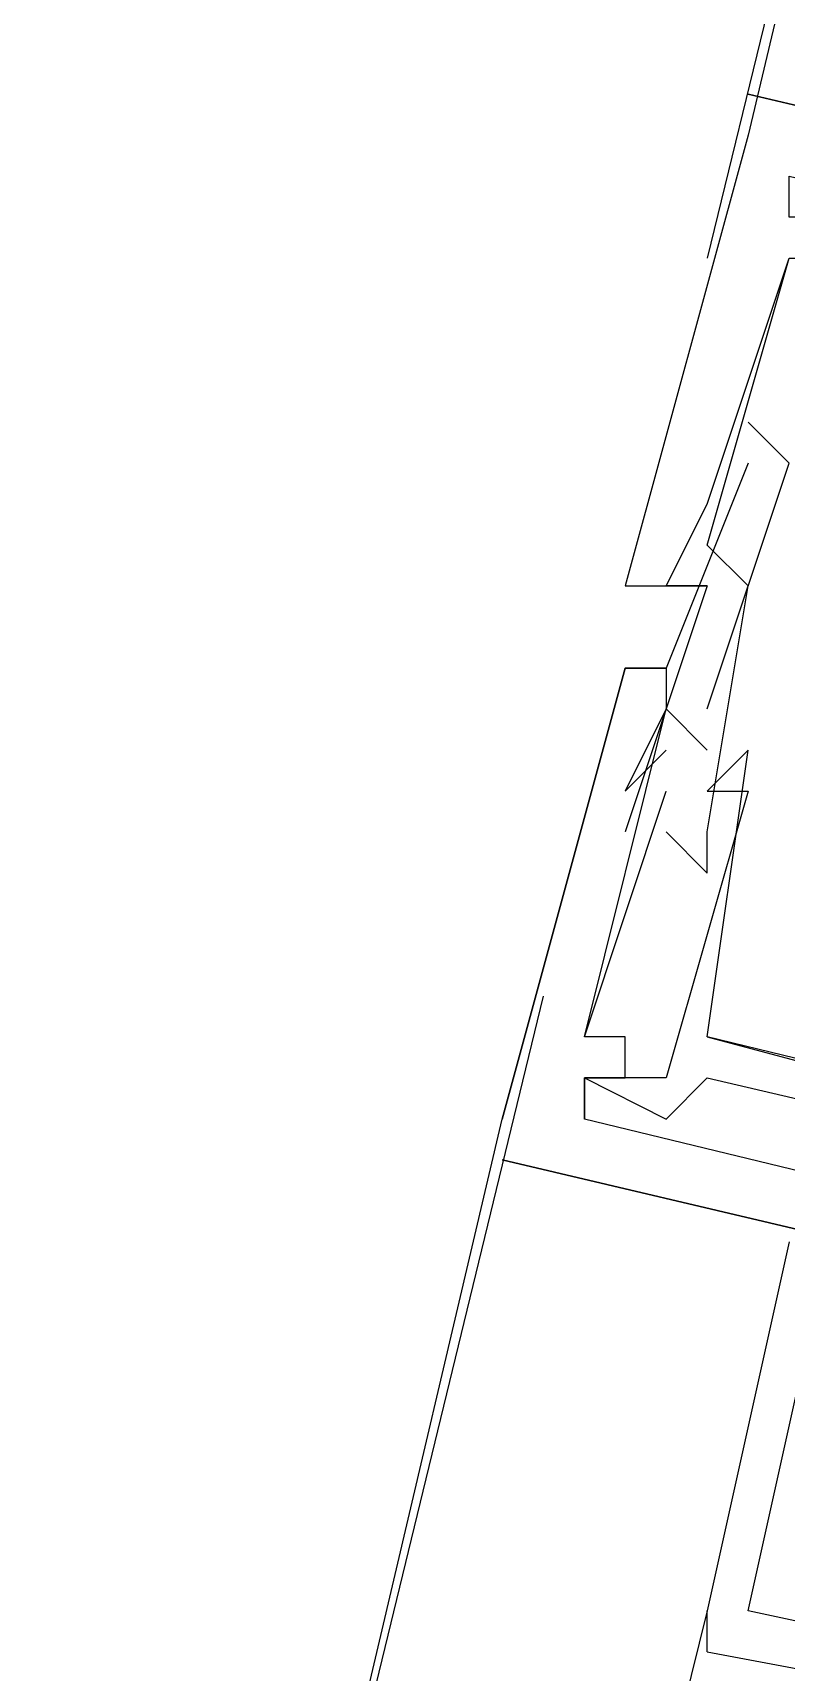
# Model space of a CAD drawing. Header units: feet. Extents: x -84 to 198, y -22 to 181.
# Drawn here: x 121.407 to 121.652, y 136.984 to 137.518 of the extents above; entities that cross this region are included whole.
import ezdxf

# ---------------------------------------------------------------- set-up
doc = ezdxf.new("R2010")
doc.units = ezdxf.units.FT
doc.layers.add('A-LINEA', color=7, linetype='CONTINUOUS')

msp = doc.modelspace()

# ---------------------------------------------------------------- linework, layer by layer
at = {"layer": 'A-LINEA'}
for p, q in [((123.2267, 144.1511), (121.64, 137.4844)), ((121.7467, 137.9378), (121.6267, 137.4444)), ((122.32, 137.3378), (121.64, 137.4978)), ((121.64, 137.4978), (121.64, 137.4978)), ((122.32, 137.3378), (121.64, 137.4978)), ((121.64, 137.4978), (121.64, 137.4978)), ((122.32, 137.3378), (121.64, 137.4978)), ((121.64, 137.4978), (121.64, 137.4978)), ((121.64, 137.4978), (122.32, 137.3378)), ((121.64, 137.4978), (121.64, 137.4978)), ((121.64, 137.4978), (122.32, 137.3378)), ((121.64, 137.4978), (121.64, 137.4978)), ((121.64, 137.4978), (122.32, 137.3378)), ((121.64, 137.4978), (121.64, 137.4978)), ((121.64, 137.4844), (121.64, 137.4844)), ((121.64, 137.4844), (121.64, 137.4844)), ((121.64, 137.4844), (121.64, 137.4844)), ((121.64, 137.4844), (121.64, 137.4844)), ((121.64, 137.4844), (121.64, 137.4844)), ((121.64, 137.4844), (121.64, 137.4844)), ((121.64, 137.3911), (121.64, 137.3911)), ((121.64, 137.3911), (121.64, 137.3911)), ((121.64, 137.3911), (121.64, 137.3911)), ((121.64, 137.3778), (121.64, 137.3778)), ((121.64, 137.3778), (121.64, 137.3778)), ((121.64, 137.3778), (121.64, 137.3778)), ((121.6267, 137.3644), (121.6267, 137.3644)), ((121.6267, 137.3644), (121.6267, 137.3644)), ((121.6267, 137.3644), (121.6267, 137.3644)), ((121.6267, 137.3511), (121.6267, 137.3511)), ((121.6267, 137.3511), (121.6267, 137.3511)), ((121.6267, 137.3511), (121.6267, 137.3511)), ((121.6, 137.3378), (121.6, 137.3378)), ((121.6, 137.3378), (121.6, 137.3378)), ((121.6, 137.3378), (121.6, 137.3378)), ((121.6, 137.3378), (121.6, 137.3378)), ((121.6, 137.3378), (121.6, 137.3378)), ((121.6, 137.3378), (121.6, 137.3378)), ((121.6133, 137.3378), (121.6133, 137.3378)), ((121.6133, 137.3378), (121.6133, 137.3378)), ((121.6133, 137.3378), (121.6133, 137.3378)), ((121.6267, 137.3378), (121.6267, 137.3378)), ((121.6267, 137.3378), (121.6267, 137.3378)), ((121.6267, 137.3378), (121.6267, 137.3378)), ((121.6267, 137.3378), (121.6267, 137.3378)), ((121.6267, 137.3378), (121.6267, 137.3378)), ((121.6267, 137.3378), (121.6267, 137.3378)), ((121.64, 137.3378), (121.64, 137.3378)), ((121.64, 137.3378), (121.64, 137.3378)), ((121.64, 137.3378), (121.64, 137.3378)), ((121.6, 137.3111), (121.6, 137.3111)), ((121.6, 137.3111), (121.6, 137.3111)), ((121.6, 137.3111), (121.6, 137.3111)), ((121.6, 137.3111), (121.6, 137.3111)), ((121.6, 137.3111), (121.6, 137.3111)), ((121.6, 137.3111), (121.6, 137.3111)), ((121.6, 137.3111), (121.6, 137.3111)), ((121.6, 137.3111), (121.6, 137.3111)), ((121.6, 137.3111), (121.6, 137.3111)), ((121.6133, 137.3111), (121.6133, 137.3111)), ((121.6133, 137.3111), (121.6133, 137.3111)), ((121.6133, 137.3111), (121.6133, 137.3111)), ((121.6133, 137.3111), (121.6133, 137.3111)), ((121.6133, 137.3111), (121.6133, 137.3111)), ((121.6133, 137.3111), (121.6133, 137.3111)), ((121.6133, 137.3111), (121.6133, 137.3111)), ((121.6133, 137.3111), (121.6133, 137.3111)), ((121.6133, 137.3111), (121.6133, 137.3111)), ((121.6133, 137.2978), (121.6133, 137.2978)), ((121.6133, 137.2978), (121.6133, 137.2978)), ((121.6133, 137.2978), (121.6133, 137.2978)), ((121.6133, 137.2978), (121.6133, 137.2978)), ((121.6133, 137.2978), (121.6133, 137.2978)), ((121.6133, 137.2978), (121.6133, 137.2978)), ((121.6133, 137.2978), (121.6133, 137.2978)), ((121.6133, 137.2978), (121.6133, 137.2978)), ((121.6133, 137.2978), (121.6133, 137.2978)), ((121.6267, 137.2978), (121.6267, 137.2978)), ((121.6267, 137.2978), (121.6267, 137.2978)), ((121.6267, 137.2978), (121.6267, 137.2978)), ((121.6133, 137.2844), (121.6133, 137.2844)), ((121.6133, 137.2844), (121.6133, 137.2844)), ((121.6133, 137.2844), (121.6133, 137.2844)), ((121.6133, 137.2844), (121.6133, 137.2844)), ((121.6133, 137.2844), (121.6133, 137.2844)), ((121.6133, 137.2844), (121.6133, 137.2844)), ((121.6267, 137.2844), (121.6267, 137.2844)), ((121.6267, 137.2844), (121.6267, 137.2844)), ((121.6267, 137.2844), (121.6267, 137.2844)), ((121.64, 137.2844), (121.64, 137.2844)), ((121.64, 137.2844), (121.64, 137.2844)), ((121.64, 137.2844), (121.64, 137.2844)), ((121.64, 137.2844), (121.64, 137.2844)), ((121.64, 137.2844), (121.64, 137.2844)), ((121.64, 137.2844), (121.64, 137.2844)), ((121.6, 137.2711), (121.6, 137.2711)), ((121.6, 137.2711), (121.6, 137.2711)), ((121.6, 137.2711), (121.6, 137.2711)), ((121.6, 137.2711), (121.6, 137.2711)), ((121.6, 137.2711), (121.6, 137.2711)), ((121.6, 137.2711), (121.6, 137.2711)), ((121.6133, 137.2711), (121.6133, 137.2711)), ((121.6133, 137.2711), (121.6133, 137.2711)), ((121.6133, 137.2711), (121.6133, 137.2711)), ((121.6133, 137.2711), (121.6133, 137.2711)), ((121.6133, 137.2711), (121.6133, 137.2711)), ((121.6133, 137.2711), (121.6133, 137.2711)), ((121.6267, 137.2711), (121.6267, 137.2711)), ((121.6267, 137.2711), (121.6267, 137.2711)), ((121.6267, 137.2711), (121.6267, 137.2711)), ((121.6267, 137.2711), (121.6267, 137.2711)), ((121.6267, 137.2711), (121.6267, 137.2711)), ((121.6267, 137.2711), (121.6267, 137.2711)), ((121.64, 137.2711), (121.64, 137.2711)), ((121.64, 137.2711), (121.64, 137.2711)), ((121.64, 137.2711), (121.64, 137.2711)), ((121.64, 137.2711), (121.64, 137.2711)), ((121.64, 137.2711), (121.64, 137.2711)), ((121.64, 137.2711), (121.64, 137.2711)), ((121.6, 137.2578), (121.6, 137.2578)), ((121.6, 137.2578), (121.6, 137.2578)), ((121.6, 137.2578), (121.6, 137.2578)), ((121.6133, 137.2578), (121.6133, 137.2578)), ((121.6133, 137.2578), (121.6133, 137.2578)), ((121.6133, 137.2578), (121.6133, 137.2578)), ((121.6267, 137.2578), (121.6267, 137.2578)), ((121.6267, 137.2578), (121.6267, 137.2578)), ((121.6267, 137.2578), (121.6267, 137.2578)), ((121.6267, 137.2444), (121.6267, 137.2444)), ((121.6267, 137.2444), (121.6267, 137.2444)), ((121.6267, 137.2444), (121.6267, 137.2444)), ((121.5733, 137.2044), (121.4533, 136.7111)), ((121.5867, 137.1911), (121.5867, 137.1911)), ((121.5867, 137.1911), (121.5867, 137.1911)), ((121.5867, 137.1911), (121.5867, 137.1911)), ((121.5867, 137.1911), (121.5867, 137.1911)), ((121.5867, 137.1911), (121.5867, 137.1911)), ((121.5867, 137.1911), (121.5867, 137.1911)), ((121.5867, 137.1911), (121.5867, 137.1911)), ((121.5867, 137.1911), (121.5867, 137.1911)), ((121.5867, 137.1911), (121.5867, 137.1911)), ((121.6, 137.1911), (121.6, 137.1911)), ((121.6, 137.1911), (121.6, 137.1911)), ((121.6, 137.1911), (121.6, 137.1911)), ((121.6, 137.1911), (121.6, 137.1911)), ((121.6, 137.1911), (121.6, 137.1911)), ((121.6, 137.1911), (121.6, 137.1911)), ((121.6, 137.1911), (121.6, 137.1911)), ((121.6, 137.1911), (121.6, 137.1911)), ((121.6, 137.1911), (121.6, 137.1911)), ((121.6267, 137.1911), (121.6267, 137.1911)), ((121.6267, 137.1911), (121.6267, 137.1911)), ((121.6267, 137.1911), (121.6267, 137.1911)), ((121.6267, 137.1911), (121.6267, 137.1911)), ((121.6267, 137.1911), (121.6267, 137.1911)), ((121.6267, 137.1911), (121.6267, 137.1911)), ((121.6267, 137.1911), (121.6267, 137.1911)), ((121.6267, 137.1911), (121.6267, 137.1911)), ((121.6267, 137.1911), (121.6267, 137.1911)), ((121.5867, 137.1778), (121.5867, 137.1778)), ((121.5867, 137.1778), (121.5867, 137.1778)), ((121.5867, 137.1778), (121.5867, 137.1778)), ((121.5867, 137.1778), (121.5867, 137.1778)), ((121.5867, 137.1778), (121.5867, 137.1778)), ((121.5867, 137.1778), (121.5867, 137.1778)), ((121.5867, 137.1778), (121.5867, 137.1778)), ((121.5867, 137.1778), (121.5867, 137.1778)), ((121.5867, 137.1778), (121.5867, 137.1778)), ((121.5867, 137.1778), (121.5867, 137.1778)), ((121.5867, 137.1778), (121.5867, 137.1778)), ((121.5867, 137.1778), (121.5867, 137.1778)), ((121.5867, 137.1778), (121.5867, 137.1778)), ((121.5867, 137.1778), (121.5867, 137.1778)), ((121.5867, 137.1778), (121.5867, 137.1778)), ((121.5867, 137.1778), (121.5867, 137.1778)), ((121.5867, 137.1778), (121.5867, 137.1778)), ((121.5867, 137.1778), (121.5867, 137.1778)), ((121.5867, 137.1778), (121.5867, 137.1778)), ((121.5867, 137.1778), (121.5867, 137.1778)), ((121.5867, 137.1778), (121.5867, 137.1778)), ((121.6, 137.1778), (121.6, 137.1778)), ((121.6, 137.1778), (121.6, 137.1778)), ((121.6, 137.1778), (121.6, 137.1778)), ((121.6, 137.1778), (121.6, 137.1778)), ((121.6, 137.1778), (121.6, 137.1778)), ((121.6, 137.1778), (121.6, 137.1778)), ((121.6, 137.1778), (121.6, 137.1778)), ((121.6, 137.1778), (121.6, 137.1778)), ((121.6, 137.1778), (121.6, 137.1778)), ((121.6133, 137.1778), (121.6133, 137.1778)), ((121.6133, 137.1778), (121.6133, 137.1778)), ((121.6133, 137.1778), (121.6133, 137.1778)), ((121.6133, 137.1778), (121.6133, 137.1778)), ((121.6133, 137.1778), (121.6133, 137.1778)), ((121.6133, 137.1778), (121.6133, 137.1778)), ((121.6267, 137.1778), (121.6267, 137.1778)), ((121.6267, 137.1778), (121.6267, 137.1778)), ((121.6267, 137.1778), (121.6267, 137.1778)), ((121.6267, 137.1778), (121.6267, 137.1778)), ((121.6267, 137.1778), (121.6267, 137.1778)), ((121.6267, 137.1778), (121.6267, 137.1778)), ((119.9867, 130.4844), (121.56, 137.1644)), ((121.56, 137.1644), (121.56, 137.1644)), ((121.56, 137.1644), (121.56, 137.1644)), ((121.56, 137.1644), (121.56, 137.1644)), ((121.56, 137.1644), (121.56, 137.1644)), ((121.56, 137.1644), (121.56, 137.1644)), ((121.56, 137.1644), (121.56, 137.1644)), ((121.56, 137.1644), (121.56, 137.1644)), ((121.56, 137.1644), (121.56, 137.1644)), ((121.56, 137.1644), (121.56, 137.1644)), ((121.5867, 137.1644), (121.5867, 137.1644)), ((121.5867, 137.1644), (121.5867, 137.1644)), ((121.5867, 137.1644), (121.5867, 137.1644)), ((121.5867, 137.1644), (121.5867, 137.1644)), ((121.5867, 137.1644), (121.5867, 137.1644)), ((121.5867, 137.1644), (121.5867, 137.1644)), ((121.5867, 137.1644), (121.5867, 137.1644)), ((121.5867, 137.1644), (121.5867, 137.1644)), ((121.5867, 137.1644), (121.5867, 137.1644)), ((121.6133, 137.1644), (121.6133, 137.1644)), ((121.6133, 137.1644), (121.6133, 137.1644)), ((121.6133, 137.1644), (121.6133, 137.1644)), ((121.6133, 137.1644), (121.6133, 137.1644)), ((121.6133, 137.1644), (121.6133, 137.1644)), ((121.6133, 137.1644), (121.6133, 137.1644)), ((121.56, 137.1511), (122.24, 136.9911)), ((121.56, 137.1511), (121.56, 137.1511)), ((121.56, 137.1511), (122.24, 136.9911)), ((121.56, 137.1511), (121.56, 137.1511)), ((121.56, 137.1511), (122.24, 136.9911)), ((121.56, 137.1511), (121.56, 137.1511)), ((122.24, 136.9911), (121.56, 137.1511)), ((121.56, 137.1511), (121.56, 137.1511)), ((122.24, 136.9911), (121.56, 137.1511)), ((121.56, 137.1511), (121.56, 137.1511)), ((122.24, 136.9911), (121.56, 137.1511)), ((121.56, 137.1511), (121.56, 137.1511)), ((121.56, 137.1511), (121.56, 137.1511)), ((121.56, 137.1511), (121.56, 137.1511)), ((121.56, 137.1511), (121.56, 137.1511)), ((121.6533, 137.1244), (121.6267, 137.0044)), ((121.6533, 137.1244), (121.6267, 137.0044)), ((121.6533, 137.1244), (121.6267, 137.0044)), ((121.6267, 137.0044), (121.6, 136.8978)), ((121.6267, 136.9911), (121.6267, 137.0044)), ((121.6267, 137.0044), (121.6267, 137.0044)), ((121.6267, 136.9911), (121.6267, 137.0044)), ((121.6267, 137.0044), (121.6267, 137.0044)), ((121.6267, 136.9911), (121.6267, 137.0044)), ((121.6267, 137.0044), (121.6267, 137.0044)), ((121.64, 137.0044), (121.64, 137.0044)), ((121.64, 137.0044), (121.64, 137.0044)), ((121.64, 137.0044), (121.64, 137.0044)), ((121.6267, 136.9911), (121.6267, 136.9911)), ((121.6267, 136.9911), (121.6267, 136.9911)), ((121.6267, 136.9911), (121.6267, 136.9911))]:
    msp.add_line(p, q, dxfattribs=at)
for points in [[(121.64, 137.4844), (121.6, 137.3378), (121.6267, 137.3378), (121.6, 137.2578)], [(121.64, 137.4844), (121.6, 137.3378), (121.6267, 137.3378), (121.6, 137.2578)], [(121.64, 137.4844), (121.6, 137.3378), (121.6267, 137.3378), (121.6, 137.2578)], [(121.64, 137.4844), (121.6, 137.3378), (121.6267, 137.3378), (121.6133, 137.3378), (121.6267, 137.3644), (121.6533, 137.4444), (121.6667, 137.4444), (121.6667, 137.4578), (121.6533, 137.4578), (121.6533, 137.4711)], [(121.64, 137.4844), (121.6, 137.3378), (121.6267, 137.3378), (121.6133, 137.3378), (121.6267, 137.3644), (121.6533, 137.4444), (121.6667, 137.4444), (121.6667, 137.4578), (121.6533, 137.4578), (121.6533, 137.4711)], [(121.64, 137.4844), (121.6, 137.3378), (121.6267, 137.3378), (121.6133, 137.3378), (121.6267, 137.3644), (121.6533, 137.4444), (121.6667, 137.4444), (121.6667, 137.4578), (121.6533, 137.4578), (121.6533, 137.4711)], [(121.6133, 137.2578), (121.6267, 137.2444), (121.6267, 137.2578), (121.64, 137.3378), (121.6267, 137.3511), (121.6533, 137.4444), (121.6667, 137.4444), (121.6667, 137.4578), (121.6533, 137.4578), (121.6533, 137.4711), (122.1067, 137.3644), (122.1067, 137.3511), (122.0933, 137.3511), (122.1067, 137.3378), (122.12, 137.3644), (122.2, 137.3511), (122.1467, 137.1378), (122.1467, 137.1244), (122.16, 137.1244), (122.16, 137.1378)], [(121.6133, 137.2578), (121.6267, 137.2444), (121.6267, 137.2578), (121.64, 137.3378), (121.6267, 137.3511), (121.6533, 137.4444), (121.6667, 137.4444), (121.6667, 137.4578), (121.6533, 137.4578), (121.6533, 137.4711), (122.1067, 137.3644), (122.1067, 137.3511), (122.0933, 137.3511), (122.1067, 137.3378), (122.12, 137.3644), (122.2, 137.3511), (122.1467, 137.1378), (122.1467, 137.1244), (122.16, 137.1244), (122.16, 137.1378)], [(121.6133, 137.2578), (121.6267, 137.2444), (121.6267, 137.2578), (121.64, 137.3378), (121.6267, 137.3511), (121.6533, 137.4444), (121.6667, 137.4444), (121.6667, 137.4578), (121.6533, 137.4578), (121.6533, 137.4711), (122.1067, 137.3644), (122.1067, 137.3511), (122.0933, 137.3511), (122.1067, 137.3378), (122.12, 137.3644), (122.2, 137.3511), (122.1467, 137.1378), (122.1467, 137.1244), (122.16, 137.1244), (122.16, 137.1378)], [(121.6267, 137.2978), (121.6533, 137.3778), (121.64, 137.3911)], [(121.6267, 137.2978), (121.6533, 137.3778), (121.64, 137.3911)], [(121.6267, 137.2978), (121.6533, 137.3778), (121.64, 137.3911)], [(121.64, 137.3778), (121.6133, 137.3111), (121.6, 137.3111), (121.56, 137.1644)], [(121.64, 137.3778), (121.6133, 137.3111), (121.6, 137.3111), (121.56, 137.1644)], [(121.64, 137.3778), (121.6133, 137.3111), (121.6, 137.3111), (121.56, 137.1644)], [(121.56, 137.1644), (121.6, 137.3111), (121.6133, 137.3111), (121.6133, 137.2978), (121.6, 137.2711), (121.6133, 137.2844)], [(121.56, 137.1644), (121.6, 137.3111), (121.6133, 137.3111), (121.6133, 137.2978), (121.6, 137.2711), (121.6133, 137.2844)], [(121.56, 137.1644), (121.6, 137.3111), (121.6133, 137.3111), (121.6133, 137.2978), (121.6, 137.2711), (121.6133, 137.2844)], [(121.56, 137.1644), (121.6, 137.3111), (121.6133, 137.3111), (121.6133, 137.2978), (121.6, 137.2711), (121.6133, 137.2844)], [(121.56, 137.1644), (121.6, 137.3111), (121.6133, 137.3111), (121.6133, 137.2978), (121.6, 137.2711), (121.6133, 137.2844)], [(121.56, 137.1644), (121.6, 137.3111), (121.6133, 137.3111), (121.6133, 137.2978), (121.6, 137.2711), (121.6133, 137.2844)], [(122.0267, 137.0578), (121.5867, 137.1644), (121.5867, 137.1778), (121.6, 137.1778), (121.6, 137.1911), (121.5867, 137.1911), (121.6133, 137.2978), (121.6267, 137.2844)], [(122.0267, 137.0578), (121.5867, 137.1644), (121.5867, 137.1778), (121.6, 137.1778), (121.6, 137.1911), (121.5867, 137.1911), (121.6133, 137.2978), (121.6267, 137.2844)], [(122.0267, 137.0578), (121.5867, 137.1644), (121.5867, 137.1778), (121.6, 137.1778), (121.6, 137.1911), (121.5867, 137.1911), (121.6133, 137.2978), (121.6267, 137.2844)], [(122.12, 137.0578), (122.12, 137.0578), (122.12, 137.0444), (122.1333, 137.0711), (122.1467, 137.1511), (122.1467, 137.1644), (122.1467, 137.1644), (122.12, 137.0711), (121.6267, 137.1911), (121.64, 137.2844), (121.6267, 137.2711), (121.64, 137.2711), (121.6133, 137.1778), (121.5867, 137.1778), (121.5867, 137.1644), (121.5867, 137.1778), (121.6133, 137.1644), (121.6267, 137.1778), (122.0267, 137.0844), (122.0267, 137.0711), (122.04, 137.0711), (122.0267, 137.0711), (122.0267, 137.0844), (122.12, 137.0711)], [(122.12, 137.0578), (122.12, 137.0578), (122.12, 137.0444), (122.1333, 137.0711), (122.1467, 137.1511), (122.1467, 137.1644), (122.1467, 137.1644), (122.12, 137.0711), (121.6267, 137.1911), (121.64, 137.2844), (121.6267, 137.2711), (121.64, 137.2711), (121.6133, 137.1778), (121.5867, 137.1778), (121.5867, 137.1644), (121.5867, 137.1778), (121.6133, 137.1644), (121.6267, 137.1778), (122.0267, 137.0844), (122.0267, 137.0711), (122.04, 137.0711), (122.0267, 137.0711), (122.0267, 137.0844), (122.12, 137.0711)], [(122.12, 137.0578), (122.12, 137.0578), (122.12, 137.0444), (122.1333, 137.0711), (122.1467, 137.1511), (122.1467, 137.1644), (122.1467, 137.1644), (122.12, 137.0711), (121.6267, 137.1911), (121.64, 137.2844), (121.6267, 137.2711), (121.64, 137.2711), (121.6133, 137.1778), (121.5867, 137.1778), (121.5867, 137.1644), (121.5867, 137.1778), (121.6133, 137.1644), (121.6267, 137.1778), (122.0267, 137.0844), (122.0267, 137.0711), (122.04, 137.0711), (122.0267, 137.0711), (122.0267, 137.0844), (122.12, 137.0711)], [(122.12, 137.0578), (122.12, 137.0444), (122.1333, 137.0711), (122.1467, 137.1511), (122.1467, 137.1644), (122.1467, 137.1644), (122.12, 137.0711), (121.6267, 137.1911), (121.64, 137.2844), (121.6267, 137.2711), (121.64, 137.2711), (121.6133, 137.1778), (121.5867, 137.1778), (121.5867, 137.1644), (121.5867, 137.1778), (121.6133, 137.1644), (121.6267, 137.1778)], [(122.12, 137.0578), (122.12, 137.0444), (122.1333, 137.0711), (122.1467, 137.1511), (122.1467, 137.1644), (122.1467, 137.1644), (122.12, 137.0711), (121.6267, 137.1911), (121.64, 137.2844), (121.6267, 137.2711), (121.64, 137.2711), (121.6133, 137.1778), (121.5867, 137.1778), (121.5867, 137.1644), (121.5867, 137.1778), (121.6133, 137.1644), (121.6267, 137.1778)], [(122.12, 137.0578), (122.12, 137.0444), (122.1333, 137.0711), (122.1467, 137.1511), (122.1467, 137.1644), (122.1467, 137.1644), (122.12, 137.0711), (121.6267, 137.1911), (121.64, 137.2844), (121.6267, 137.2711), (121.64, 137.2711), (121.6133, 137.1778), (121.5867, 137.1778), (121.5867, 137.1644), (121.5867, 137.1778), (121.6133, 137.1644), (121.6267, 137.1778)], [(121.5867, 137.1644), (121.5867, 137.1778), (121.6, 137.1778), (121.6, 137.1911), (121.5867, 137.1911), (121.6133, 137.2711)], [(121.5867, 137.1644), (121.5867, 137.1778), (121.6, 137.1778), (121.6, 137.1911), (121.5867, 137.1911), (121.6133, 137.2711)], [(121.5867, 137.1644), (121.5867, 137.1778), (121.6, 137.1778), (121.6, 137.1911), (121.5867, 137.1911), (121.6133, 137.2711)], [(121.5867, 137.1644), (121.5867, 137.1778), (121.6, 137.1778), (121.6, 137.1911), (121.5867, 137.1911), (121.6133, 137.2711)], [(121.5867, 137.1644), (121.5867, 137.1778), (121.6, 137.1778), (121.6, 137.1911), (121.5867, 137.1911), (121.6133, 137.2711)], [(121.5867, 137.1644), (121.5867, 137.1778), (121.6, 137.1778), (121.6, 137.1911), (121.5867, 137.1911), (121.6133, 137.2711)], [(121.6267, 137.1911), (122.0267, 137.0844), (122.0267, 137.0711)], [(121.6267, 137.1911), (122.0267, 137.0844), (122.0267, 137.0711)], [(121.6267, 137.1911), (122.0267, 137.0844), (122.0267, 137.0711)], [(122.0267, 137.0711), (122.04, 137.0711), (122.0267, 137.0578), (121.5867, 137.1644)], [(122.0267, 137.0711), (122.04, 137.0711), (122.0267, 137.0578), (121.5867, 137.1644)], [(122.0267, 137.0711), (122.04, 137.0711), (122.0267, 137.0578), (121.5867, 137.1644)], [(122.04, 137.0844), (122.0267, 137.0844), (122.0267, 137.0711), (122.04, 137.0711), (122.0267, 137.0578), (121.5867, 137.1644)], [(122.04, 137.0844), (122.0267, 137.0844), (122.0267, 137.0711), (122.04, 137.0711), (122.0267, 137.0578), (121.5867, 137.1644)], [(122.04, 137.0844), (122.0267, 137.0844), (122.0267, 137.0711), (122.04, 137.0711), (122.0267, 137.0578), (121.5867, 137.1644)], [(121.56, 137.1511), (122.24, 136.9911), (122.24, 137.0044), (122.2267, 137.0044)], [(121.56, 137.1511), (122.24, 136.9911), (122.24, 137.0044), (122.2267, 137.0044)], [(121.56, 137.1511), (122.24, 136.9911), (122.24, 137.0044), (122.2267, 137.0044)], [(121.8267, 136.9778), (121.8267, 136.9644), (121.64, 137.0044), (121.6667, 137.1244), (121.7333, 137.1111), (121.7333, 137.0978)], [(121.8267, 136.9778), (121.8267, 136.9644), (121.64, 137.0044), (121.6667, 137.1244), (121.7333, 137.1111), (121.7333, 137.0978)], [(121.8267, 136.9778), (121.8267, 136.9644), (121.64, 137.0044), (121.6667, 137.1244), (121.7333, 137.1111), (121.7333, 137.0978)], [(121.6267, 136.9911), (121.84, 136.9511)], [(121.6267, 136.9911), (121.84, 136.9511)], [(121.6267, 136.9911), (121.84, 136.9511)]]:
    msp.add_lwpolyline(points, dxfattribs=at)

doc.saveas('drawing.dxf')
